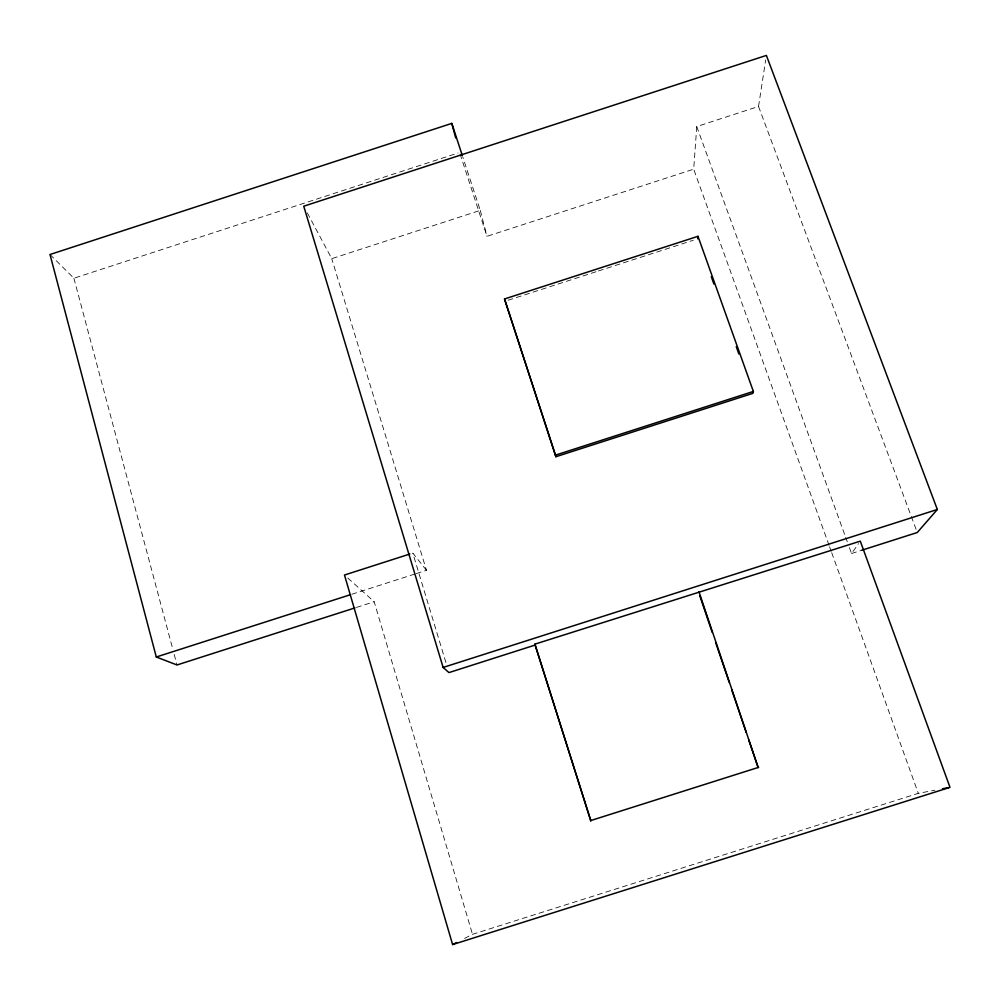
<?xml version="1.0" encoding="UTF-8"?>
<svg xmlns="http://www.w3.org/2000/svg" width="1000" height="1000" viewBox="0 0 1000 1000"><rect width="100%" height="100%" fill="white"/><g stroke="black" fill="none" stroke-linecap="round" stroke-linejoin="round"><path stroke-width="0.75" stroke-dasharray="5 3.75" d="M829.062 545.363L693.688 169.175L696.75 126.55L758.538 106.45L765.688 59.925M849.425 547.638L851.55 553.513L858.55 543.625M464.538 938.413L472.488 934.312L918.312 793.35L934.912 790.212M50 254.513L73.9 278.238L458.113 153M307.325 212.938L331.75 258.663L480.262 210.375L462.9 157.3M460.075 153.988L487 236.312L693.688 169.175M508.05 300.25L596.975 271.45M598.45 270.963L693.312 240.238M351.812 594.263L414.775 574.05M416.238 573.587L426.463 570.3L331.75 258.663M356.4 607.438L374.188 601.737L472.488 934.312M851.55 553.513L861.775 550.237M347.8 578.013L374.188 601.737M426.463 570.3L412.788 553.088L446.25 663.625M758.538 106.45L916.188 529.587M696.75 126.55L845.163 535.9M845.7 537.375L847.288 541.775M829.6 546.838L831.175 551.237M831.712 552.712L918.312 793.35M73.9 278.238L172.587 648.425M174.2 654.438L177 664.975M480.262 210.375L487 236.312"/><path stroke-width="1.5" d="M697.75 238.8L697.975 236.312L504.513 298.975L555.875 456.737L752.913 393.338L753.363 391.438L697.975 236.312M534.888 644.15L590.8 820.738L534.888 644.15L860.3 541.15L950 787.35L452.612 944.575L344.487 575.025L409.812 554.038M535.337 644.987L448.963 672.588L443.125 667.438L303.738 206.213L766.388 55.425L937.337 509.487L917.275 532.513L861.775 550.237M698.962 591.725L758.188 767.65L748.688 739.725M452.612 944.575L456.587 942.525M462.413 155.825L451.8 123.387L50 254.513L156.3 657L177 664.975L354.913 607.913M555.875 456.737L555.5 455.112L753.363 391.438M156.3 657L350.325 594.738M443.125 667.438L937.337 509.487M590.562 820.625L758.662 767.325M942.45 788.775L948.487 787.625M711.287 276.7L713.888 283.988M736.263 346.675L738.863 353.975M699.737 595.712L712.225 632.45M715.725 642.738L729.212 682.412M731.712 689.762L746.188 732.375M504.513 298.975L555.5 455.112M451.8 123.387L455.7 137.95"/></g></svg>
